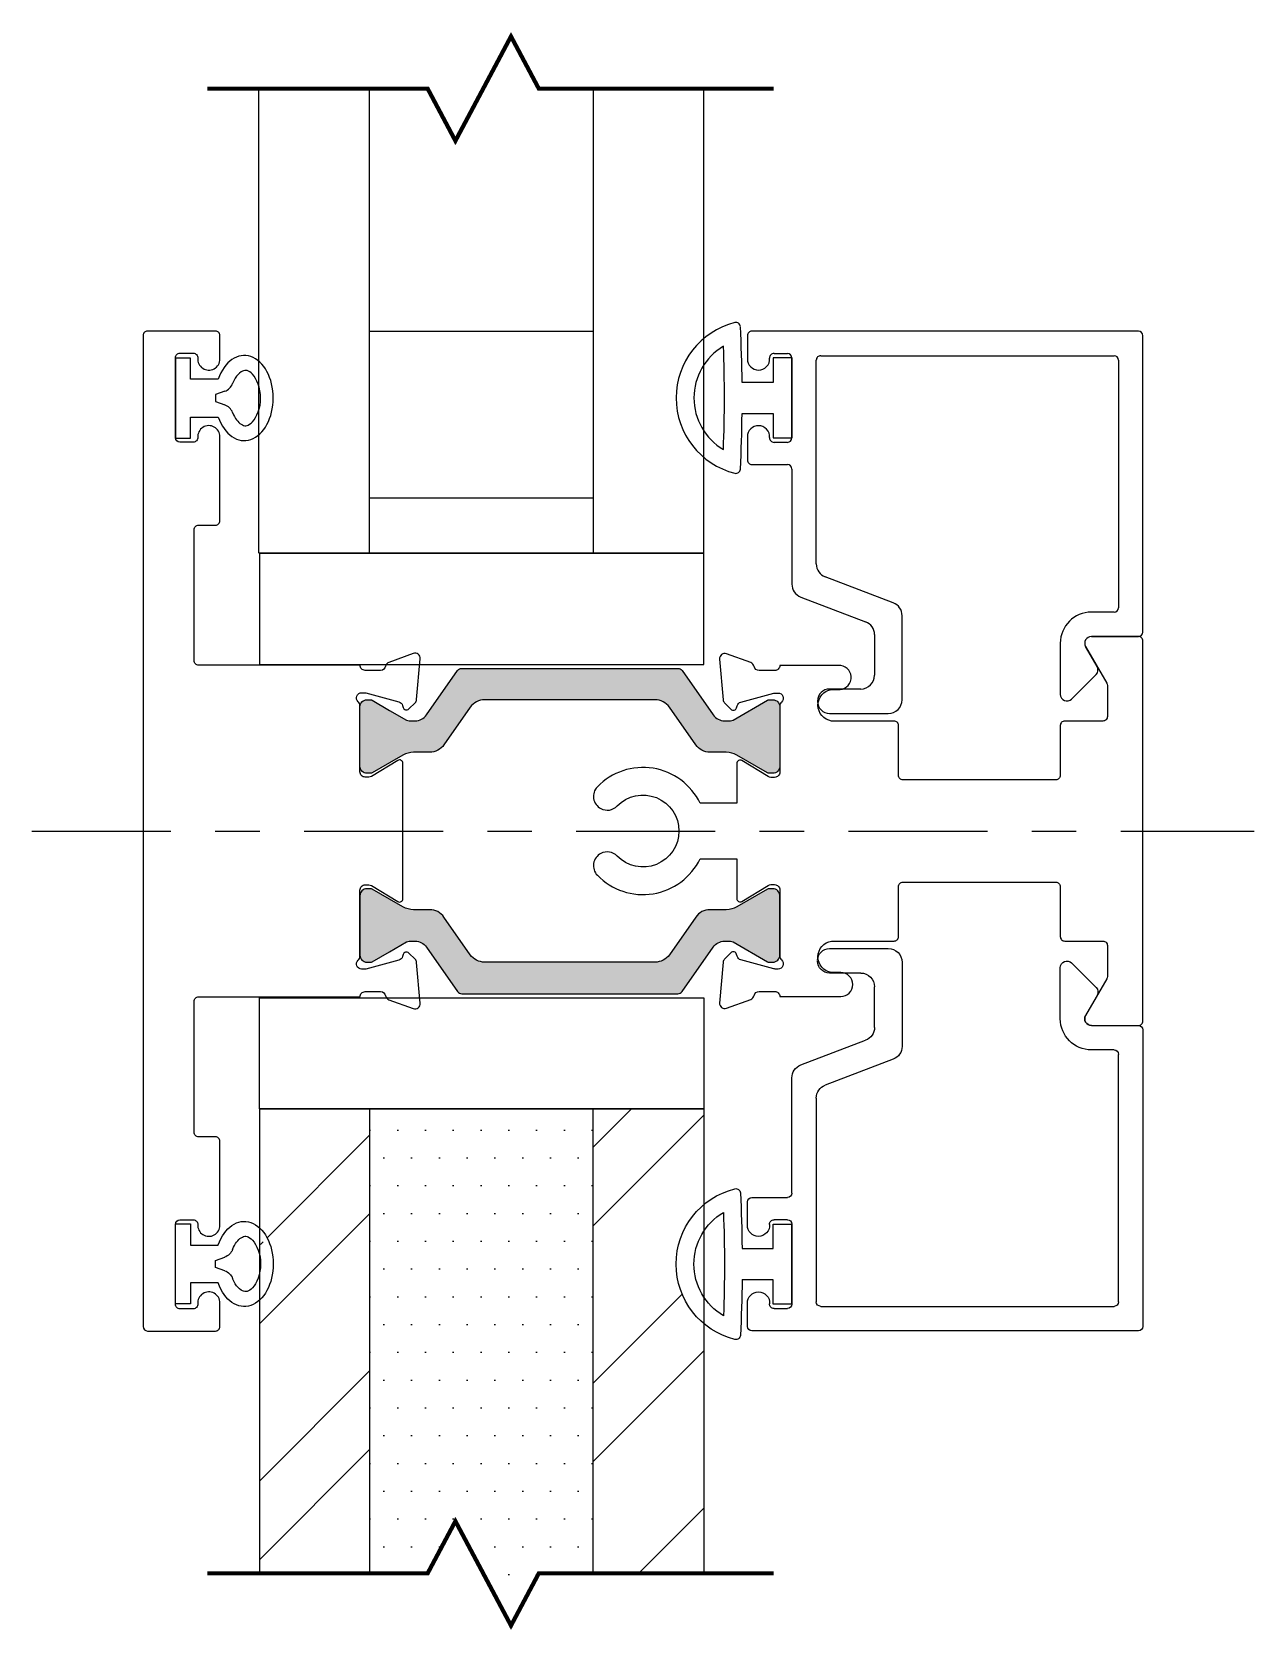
# Model space of a CAD drawing. Extents: x -82 to 113, y -82 to 93.
# Drawn here: x 15.365 to 18.115, y 25.468 to 29.064 of the extents above; entities that cross this region are included whole.
import ezdxf

# ---------------------------------------------------------------- set-up
doc = ezdxf.new("R2010")
doc.units = 0
doc.header["$MEASUREMENT"] = 0
doc.linetypes.add('CENTER', pattern=[2, 1.25, -0.25, 0.25, -0.25])
doc.layers.get('0').update_dxf_attribs({"linetype": 'CONTINUOUS'})
for name, color, linetype in [('1', 7, 'CONTINUOUS'), ('Ballons', 7, 'CONTINUOUS'), ('CENTERLINES', 40, 'CENTER'), ('FRAME', 1, 'CONTINUOUS'), ('GLASS', 7, 'CONTINUOUS'), ('INERTIA', 7, 'CONTINUOUS'), ('MISC', 7, 'CONTINUOUS'), ('PROFILE NUMBER', 150, 'CONTINUOUS'), ('SEAL', 7, 'CONTINUOUS'), ('VENT', 5, 'CONTINUOUS')]:
    doc.layers.add(name, color=color, linetype=linetype)
pattern_1 = [(45, (0, -50), (-0.265165, 0.265165), []), (45, (0.17678, -50), (-0.265165, 0.265165), [])]

# ---------------------------------------------------------------- blocks, each defined once
blk = doc.blocks.new('3914')
at = {"layer": 'MISC'}
h = blk.add_hatch(color=256, dxfattribs=at)
h.dxf.hatch_style = 1
h.paths.add_polyline_path([(0.4173, 0.361, 0.244698), (0.4076, 0.366), (-0.0785, 0.366, 0.244698), (-0.0882, 0.361), (-0.1579, 0.2614, -0.244698), (-0.1837, 0.2479), (-0.1969, 0.2479, -0.131652), (-0.2028, 0.2495), (-0.2801, 0.2941, 0.131652), (-0.284, 0.2952), (-0.2922, 0.2952, 0.415052), (-0.3079, 0.2794), (-0.3079, 0.1455, 0.413376), (-0.2922, 0.1298), (-0.284, 0.1298, 0.131652), (-0.2801, 0.1309), (-0.211, 0.1707, -0.131652), (-0.1874, 0.1771), (-0.151, 0.1771, 0.244698), (-0.1187, 0.1939), (-0.0595, 0.2784, -0.244698), (-0.0273, 0.2952), (0.3563, 0.2952, -0.244698), (0.3886, 0.2784), (0.4478, 0.1939, 0.244698), (0.48, 0.1771), (0.5165, 0.1771, -0.131652), (0.5401, 0.1707), (0.5701, 0.1535), (0.6092, 0.1309, 0.131652), (0.6131, 0.1298), (0.6212, 0.1298, 0.435515), (0.6369, 0.1467), (0.6369, 0.2806, 0.393228), (0.6212, 0.2952), (0.6131, 0.2952, 0.131652), (0.6092, 0.2941), (0.5701, 0.2715), (0.5319, 0.2495, -0.131652), (0.526, 0.2479), (0.5128, 0.2479, -0.244698), (0.487, 0.2614)])
h = blk.add_hatch(color=256, dxfattribs=at)
h.dxf.hatch_style = 1
h.paths.add_polyline_path([(0.487, -0.2613, -0.244698), (0.5128, -0.2479), (0.526, -0.2479, -0.131652), (0.5319, -0.2495), (0.5701, -0.2715), (0.6092, -0.2941, 0.131652), (0.6131, -0.2951), (0.6212, -0.2951, 0.435515), (0.6369, -0.2782), (0.6369, -0.1444, 0.393228), (0.6212, -0.1298), (0.6131, -0.1298, 0.131652), (0.6092, -0.1308), (0.5701, -0.1534), (0.5401, -0.1707, -0.131652), (0.5165, -0.177), (0.48, -0.177, 0.244698), (0.4478, -0.1938), (0.3886, -0.2783, -0.244698), (0.3563, -0.2951), (-0.0273, -0.2951, -0.244698), (-0.0595, -0.2783), (-0.1187, -0.1938, 0.244698), (-0.151, -0.177), (-0.1874, -0.177, -0.131652), (-0.211, -0.1707), (-0.2801, -0.1308, 0.131652), (-0.284, -0.1298), (-0.2922, -0.1298, 0.415052), (-0.3079, -0.1456), (-0.3079, -0.2794, 0.413376), (-0.2922, -0.2951), (-0.284, -0.2951, 0.131652), (-0.2801, -0.2941), (-0.2028, -0.2495, -0.131652), (-0.1969, -0.2479), (-0.1837, -0.2479, -0.244698), (-0.1579, -0.2613), (-0.0882, -0.361, 0.244698), (-0.0785, -0.366), (0.4076, -0.366, 0.244698), (0.4173, -0.361)])
at = {"color": 1}
blk.add_lwpolyline([(-0.1286, 0.0625, -0.52065), (0.1027, 0.0995, -0.498955), (0.095, 0.0505, -0.334263), (0.0582, 0.0563, 2.470836), (0.0582, -0.0563, -0.334263), (0.095, -0.0505, -0.498955), (0.1027, -0.0995, -0.52065), (-0.1286, -0.0625), (-0.2111, -0.0625), (-0.2111, -0.1517, -0.585524), (-0.2228, -0.1583), (-0.2817, -0.1224, 0.137872), (-0.2877, -0.1207), (-0.2963, -0.1207, 0.414214), (-0.3079, -0.1324), (-0.3079, -0.2816, -0.213422), (-0.3118, -0.2902, 0.6885), (-0.304, -0.3105), (-0.2978, -0.3105, 0.065543), (-0.2948, -0.3101), (-0.2202, -0.2901, 0.267949), (-0.212, -0.2819), (-0.2108, -0.2775, -0.57735), (-0.1978, -0.2741), (-0.1838, -0.2882, -0.176327), (-0.1804, -0.2954), (-0.1724, -0.387, -0.548619), (-0.1879, -0.3989), (-0.2426, -0.379, -0.263725), (-0.25, -0.3703, 0.359508), (-0.2614, -0.3609), (-0.2963, -0.3609, 0.414214), (-0.3079, -0.3725), (-0.445, -0.3725, -1), (-0.445, -0.3185), (-0.4243, -0.3185, 0.859155), (-0.4243, -0.2475), (-0.565, -0.2475, -0.414214), (-0.575, -0.2375), (-0.575, -0.125, 0.414214), (-0.585, -0.115), (-0.929, -0.115, 0.414214), (-0.939, -0.125), (-0.939, -0.2375, -0.414214), (-0.949, -0.2475), (-1.035, -0.2475, 0.414214), (-1.045, -0.2575), (-1.045, -0.3275, 0.131652), (-1.0437, -0.3325), (-0.996, -0.415, -0.57735), (-1.009, -0.4375), (-1.115, -0.4375, -0.414214), (-1.125, -0.4275), (-1.125, 0.4275, -0.414214), (-1.115, 0.4375), (-1.009, 0.4375, -0.57735), (-0.996, 0.415), (-1.0437, 0.3325, 0.131652), (-1.045, 0.3275), (-1.045, 0.2575, 0.414214), (-1.035, 0.2475), (-0.949, 0.2475, -0.414214), (-0.939, 0.2375), (-0.939, 0.125, 0.414214), (-0.929, 0.115), (-0.585, 0.115, 0.414214), (-0.575, 0.125), (-0.575, 0.2375, -0.414214), (-0.565, 0.2475), (-0.4243, 0.2475, 0.859155), (-0.4243, 0.3185), (-0.4381, 0.3185, -0.991888), (-0.445, 0.3725), (-0.3079, 0.3725, 0.414214), (-0.2963, 0.3609), (-0.2614, 0.3609, 0.359508), (-0.25, 0.3703, -0.263725), (-0.2426, 0.379), (-0.1879, 0.3989, -0.548619), (-0.1724, 0.387), (-0.1804, 0.2954, -0.176327), (-0.1838, 0.2882), (-0.1978, 0.2741, -0.57735), (-0.2108, 0.2775), (-0.212, 0.2819, 0.267949), (-0.2202, 0.2901), (-0.2948, 0.3101, 0.065543), (-0.2978, 0.3105), (-0.304, 0.3105, 0.6885), (-0.3118, 0.2902, -0.213422), (-0.3079, 0.2816), (-0.3079, 0.1324, 0.414214), (-0.2963, 0.1207), (-0.2877, 0.1207, 0.137872), (-0.2817, 0.1224), (-0.2228, 0.1583, -0.585524), (-0.2111, 0.1517), (-0.2111, 0.0625)], format="xyb", close=True, dxfattribs=at)
at = {"layer": '1'}
for points in [[(0.3886, 0.2784), (0.4478, 0.1939, 0.244698), (0.48, 0.1771), (0.5165, 0.1771, -0.131652), (0.5401, 0.1707), (0.5701, 0.1535), (0.6092, 0.1309, 0.131652), (0.6131, 0.1298), (0.6212, 0.1298, 0.414214), (0.637, 0.1456), (0.637, 0.1653), (0.637, 0.2597), (0.637, 0.2794, 0.414214), (0.6212, 0.2952), (0.6131, 0.2952, 0.131652), (0.6092, 0.2941), (0.5701, 0.2715), (0.5319, 0.2495, -0.131652), (0.526, 0.2479), (0.5128, 0.2479, -0.244698), (0.487, 0.2614), (0.4173, 0.361, 0.244698), (0.4076, 0.366), (-0.0785, 0.366, 0.244698), (-0.0882, 0.361), (-0.1579, 0.2614, -0.244698), (-0.1837, 0.2479), (-0.1969, 0.2479, -0.131652), (-0.2028, 0.2495), (-0.2801, 0.2941, 0.131652), (-0.284, 0.2952), (-0.2922, 0.2952, 0.414214), (-0.3079, 0.2794), (-0.3079, 0.2597), (-0.3079, 0.1653), (-0.3079, 0.1456, 0.414214), (-0.2922, 0.1298), (-0.284, 0.1298, 0.131652), (-0.2801, 0.1309), (-0.211, 0.1707, -0.131652), (-0.1874, 0.1771), (-0.151, 0.1771, 0.244698), (-0.1187, 0.1939), (-0.0595, 0.2784, -0.244698), (-0.0273, 0.2952), (0.3563, 0.2952, -0.244698)], [(0.3886, -0.2783), (0.4478, -0.1938, -0.244698), (0.48, -0.177), (0.5165, -0.177, 0.131652), (0.5401, -0.1707), (0.5701, -0.1534), (0.6092, -0.1308, -0.131652), (0.6131, -0.1298), (0.6212, -0.1298, -0.414214), (0.637, -0.1455), (0.637, -0.1652), (0.637, -0.2597), (0.637, -0.2794, -0.414214), (0.6212, -0.2951), (0.6131, -0.2951, -0.131652), (0.6092, -0.2941), (0.5701, -0.2715), (0.5319, -0.2495, 0.131652), (0.526, -0.2479), (0.5128, -0.2479, 0.244698), (0.487, -0.2613), (0.4173, -0.361, -0.244698), (0.4076, -0.366), (-0.0785, -0.366, -0.244698), (-0.0882, -0.361), (-0.1579, -0.2613, 0.244698), (-0.1837, -0.2479), (-0.1969, -0.2479, 0.131652), (-0.2028, -0.2495), (-0.2801, -0.2941, -0.131652), (-0.284, -0.2951), (-0.2922, -0.2951, -0.414214), (-0.3079, -0.2794), (-0.3079, -0.2597), (-0.3079, -0.1652), (-0.3079, -0.1455, -0.414214), (-0.2922, -0.1298), (-0.284, -0.1298, -0.131652), (-0.2801, -0.1308), (-0.211, -0.1707, 0.131652), (-0.1874, -0.177), (-0.151, -0.177, -0.244698), (-0.1187, -0.1938), (-0.0595, -0.2783, 0.244698), (-0.0273, -0.2951), (0.3563, -0.2951, 0.244698)]]:
    blk.add_lwpolyline(points, format="xyb", close=True, dxfattribs=at)
at = {"layer": 'INERTIA', "color": 1}
blk.add_lwpolyline([(0.5401, 0.1522, -0.585524), (0.5519, 0.1589), (0.6107, 0.123, 0.137872), (0.6168, 0.1213), (0.6253, 0.1213, 0.414214), (0.6369, 0.1329), (0.6369, 0.1365), (0.6369, 0.2821, -0.213422), (0.6408, 0.2908, 0.6885), (0.6331, 0.3111), (0.6269, 0.3111, 0.065543), (0.6238, 0.3107), (0.5492, 0.2907, 0.267949), (0.541, 0.2824), (0.5398, 0.2781, -0.57735), (0.5269, 0.2746), (0.5128, 0.2887, -0.176327), (0.5094, 0.2959), (0.5014, 0.3875, -0.548619), (0.517, 0.3994), (0.5716, 0.3795, -0.263725), (0.5791, 0.3708, 0.359508), (0.5905, 0.3614), (0.6253, 0.3614, 0.414214), (0.6369, 0.373), (1, 0.373, 0.414214), (1.01, 0.383), (1.01, 0.678, 0.414214), (1, 0.688), (0.9619, 0.688, -0.414214), (0.9519, 0.698), (0.9519, 0.887, -1.029004), (1.0019, 0.8856, 0.43106), (1.0119, 0.875), (1.0419, 0.875, 0.414091), (1.0519, 0.885), (1.052, 1.065, 0.414336), (1.042, 1.075), (1.0119, 1.075, 0.439579), (1.0019, 1.0642, -1.043857), (0.952, 1.062), (0.952, 1.115, -0.414214), (0.962, 1.125), (1.115, 1.125, -0.414214), (1.125, 1.115), (1.125, -1.115, -0.414213), (1.115, -1.125), (0.962, -1.125, -0.414214), (0.952, -1.115), (0.952, -1.062, -1.043857), (1.0019, -1.0641, 0.439579), (1.0119, -1.075), (1.042, -1.075, 0.414336), (1.052, -1.065), (1.0519, -0.885, 0.414091), (1.0419, -0.875), (1.0119, -0.875, 0.43106), (1.0019, -0.8855, -1.029004), (0.9519, -0.887), (0.9519, -0.698, -0.414214), (0.9619, -0.688), (1, -0.688, 0.414214), (1.01, -0.678), (1.01, -0.383, 0.414214), (1, -0.373), (0.6369, -0.373, 0.414214), (0.6253, -0.3614), (0.5905, -0.3614, 0.359508), (0.5791, -0.3708, -0.263725), (0.5716, -0.3795), (0.517, -0.3994, -0.548619), (0.5014, -0.3875), (0.5094, -0.2958, -0.176327), (0.5128, -0.2886), (0.5269, -0.2745, -0.57735), (0.5398, -0.278), (0.541, -0.2824, 0.267949), (0.5492, -0.2906), (0.6238, -0.3106, 0.065543), (0.6269, -0.311), (0.6331, -0.311, 0.6885), (0.6408, -0.2907, -0.213422), (0.6369, -0.2821), (0.6369, -0.1364), (0.6369, -0.1328, 0.414214), (0.6253, -0.1212), (0.6168, -0.1212, 0.137872), (0.6107, -0.1229), (0.5519, -0.1588, -0.585524), (0.5401, -0.1522)], format="xyb", close=True, dxfattribs=at)
blk = doc.blocks.new('25199')
at = {"layer": 'PROFILE NUMBER', "color": 5}
for p, q in [((-0.0152, 0.1107), (-0.0077, 0.09)), ((0.0077, 0.09), (0.0152, 0.1107)), ((-0.0077, 0.09), (0.0077, 0.09))]:
    blk.add_line(p, q, dxfattribs=at)
blk.add_lwpolyline([(-0.0427, 0.0963), (-0.0427, 0.0335), (-0.09, 0.0335), (-0.09, 0), (0.09, 0), (0.09, 0.0335), (0.0427, 0.0335), (0.0427, 0.0963)], dxfattribs=at)
for centre, start, end in [((-0.0434, 0.1005), 19.8289, 69.2012), ((0.0434, 0.1005), 110.7697, 160.1945)]:
    blk.add_arc(centre, 0.03, start, end, dxfattribs=at)
blk.add_ellipse((0, 0.1547), major_axis=(-0.0958, 0), ratio=0.680816, start_param=2.033109, end_param=7.391692, dxfattribs=at)
blk.add_open_spline([(0.0328, 0.1286), (0.0459, 0.1335), (0.0549, 0.1413), (0.0641, 0.1561), (0.064, 0.1608), (0.0494, 0.1791), (0.0304, 0.1895), (-0.0138, 0.1932), (-0.0371, 0.1863), (-0.0617, 0.1676), (-0.0632, 0.1604), (-0.0596, 0.1465), (-0.0504, 0.1353), (-0.0328, 0.1286)], degree=3, knots=[2.056982, 2.056982, 2.056982, 2.056982, 2.724403, 2.724403, 3.660137, 3.660137, 4.595871, 4.595871, 5.531605, 5.531605, 6.467339, 6.467339, 7.36772, 7.36772, 7.36772, 7.36772], dxfattribs=at)
blk = doc.blocks.new('25031')
for p, q in [((-0.035, 0.112), (-0.035, 0.042)), ((0.035, 0.042), (0.035, 0.112)), ((-0.035, 0.042), (-0.09, 0.042)), ((-0.09, 0.042), (-0.09, 0)), ((0.09, 0.042), (0.035, 0.042)), ((0.09, 0), (0.09, 0.042)), ((-0.09, 0), (0.09, 0))]:
    blk.add_line(p, q)
for centre, radius, start, end in [((0, 0.0856), 0.1748, 14.1622, 165.8685), ((0, 0.0856), 0.1348, 30.4808, 149.5259), ((0.0002, 3.2904), 3.1386, 267.8759, 269.9963), ((0.005, 3.0562), 2.9044, 269.9005, 272.1922), ((-0.1598, 0.1258), 0.01, 165.8685, 267.1063), ((0.0002, 3.2904), 3.1786, 267.1063, 269.3654), ((0.005, 3.0562), 2.9444, 270.5829, 273.0223), ((0.1598, 0.1259), 0.01, 273.0223, 14.1622)]:
    blk.add_arc(centre, radius, start, end)
blk = doc.blocks.new('3907_1in._Glass_Stop')
for p, q in [((0.6952, 0.173), (0.563, 0.173)), ((0.1504, 0.1406), (0.0954, 0.0856)), ((0.176, 0.015), (0.176, 0.13)), ((0.532, 0.142), (0.532, -0.047)), ((0.625, 0.118), (0.6952, 0.118)), ((0.594, -0.0043), (0.594, 0.087)), ((0.093, 0.0675), (0.119, 0.0225)), ((0.106, 0), (0, 0)), ((-0.01, -0.01), (-0.01, -0.677)), ((0.76, -0.0889), (0.614, -0.0333)), ((0.045, -0.622), (0.045, -0.065)), ((0.055, -0.055), (0.106, -0.055)), ((0.552, -0.076), (0.705, -0.1343)), ((0.78, -0.377), (0.78, -0.1179)), ((0.725, -0.1633), (0.725, -0.622)), ((0.87, -0.387), (0.79, -0.387)), ((0.88, -0.4495), (0.88, -0.397)), ((0.78, -0.627), (0.78, -0.447)), ((0.79, -0.437), (0.8201, -0.437)), ((0.715, -0.632), (0.055, -0.632)), ((0.8201, -0.637), (0.79, -0.637)), ((0.88, -0.677), (0.88, -0.6245)), ((0, -0.687), (0.87, -0.687))]:
    blk.add_line(p, q)
for centre, radius, start, end in [((0.161, 0.13), 0.015, 0, 135), ((0.563, 0.142), 0.031, 90, 180), ((0.6952, 0.146), 0.027, 360, 90), ((0.6952, 0.145), 0.027, 270, 360), ((0.625, 0.087), 0.031, 90, 180), ((0.106, 0.075), 0.015, 135, 210), ((0, -0.01), 0.01, 90, 180), ((0.106, 0.015), 0.015, 270, 30), ((0.106, 0.015), 0.07, 270, 360), ((0.625, -0.0043), 0.031, 180, 249.1565), ((0.055, -0.065), 0.01, 90, 180), ((0.563, -0.047), 0.031, 180, 249.1565), ((0.749, -0.1179), 0.031, 0, 69.1565), ((0.694, -0.1633), 0.031, 360, 69.1565), ((0.79, -0.377), 0.01, 180, 270), ((0.87, -0.397), 0.01, 360, 90), ((0.79, -0.447), 0.01, 90, 180), ((0.8201, -0.447), 0.01, 355.904, 90), ((0.855, -0.4495), 0.025, 175.904, 270), ((0.855, -0.4495), 0.025, 270, 0), ((0.855, -0.6245), 0.025, 90, 184.096), ((0.855, -0.6245), 0.025, 360, 90), ((0.055, -0.622), 0.01, 180, 270), ((0.715, -0.622), 0.01, 270, 0), ((0.79, -0.627), 0.01, 180, 270), ((0.8201, -0.627), 0.01, 270, 4.096), ((0, -0.677), 0.01, 180, 270), ((0.87, -0.677), 0.01, 270, 0)]:
    blk.add_arc(centre, radius, start, end)
at = {"layer": 'SEAL', "rotation": 90}
blk.add_blockref('25199', (2.167, -0.5367), dxfattribs=at)
at = {"layer": 'VENT', "rotation": 270}
blk.add_blockref('25031', (0.78, -0.537), dxfattribs=at)

msp = doc.modelspace()

# ---------------------------------------------------------------- hatches: boundary and pattern name
at = {"layer": 'MISC'}
h = msp.add_hatch(dxfattribs=at)
h.set_pattern_fill('ANSI32', color=256, style=0)
h.set_pattern_definition(pattern_1)
edge = h.paths.add_edge_path()
edge.add_line((16.1243, 26.6413), (15.8763, 26.6413))
edge.add_line((15.8763, 26.6413), (15.8763, 26.3739))
edge.add_ellipse((15.8423, 26.2921), major_axis=(0, 0.0958), ratio=0.680816, start_angle=211.4646, end_angle=328.5325, ccw=False)
edge.add_line((15.8763, 26.2104), (15.8763, 25.596))
edge.add_line((15.8763, 25.596), (16.1243, 25.596))
edge.add_line((16.1243, 25.596), (16.1243, 26.6413))
h = msp.add_hatch(dxfattribs=at)
h.set_pattern_fill('DOTS', color=256, style=0)
h.set_pattern_definition([(0, (1e-13, -45.53166), (0.03125, 0.0625), [0, -0.0625])])
h.paths.add_polyline_path([(16.1243, 26.6413), (16.6273, 26.6413), (16.6273, 25.596), (16.505, 25.596), (16.4425, 25.4785), (16.3174, 25.7134), (16.2549, 25.596), (16.1243, 25.596)])
h = msp.add_hatch(dxfattribs=at)
h.set_pattern_fill('ANSI32', color=256, style=0)
h.set_pattern_definition(pattern_1)
h.paths.add_polyline_path([(16.8763, 26.4255), (16.8763, 26.6413), (16.6273, 26.6413), (16.6273, 25.596), (16.8763, 25.596), (16.8763, 26.1581, -0.46521)])

# ---------------------------------------------------------------- linework, layer by layer
at = {"layer": 'Ballons'}
for points in [[(16.8763, 27.8913), (15.8763, 27.8913), (15.8763, 27.6413), (16.8763, 27.6413)], [(16.8763, 26.6413), (15.8763, 26.6413), (15.8763, 26.8913), (16.8763, 26.8913)]]:
    msp.add_lwpolyline(points, close=True, dxfattribs=at)
at = {"layer": 'CENTERLINES', "ltscale": 0.25}
msp.add_line((15.3645, 27.2663), (18.1145, 27.2663), dxfattribs=at)
at = {"layer": 'GLASS', "color": 7}
for p, q in [((15.8753, 27.8913), (15.8753, 28.9367)), ((16.1243, 27.8913), (16.1243, 28.9367)), ((16.6273, 28.9367), (16.6273, 27.8913)), ((16.8763, 27.8913), (16.8763, 28.9367))]:
    msp.add_line(p, q, dxfattribs=at)
at = {"layer": 'GLASS'}
for p, q in [((15.8763, 26.6413), (15.8763, 25.596)), ((16.1243, 26.6413), (16.1243, 25.596)), ((16.6273, 25.596), (16.6273, 26.6413)), ((16.8763, 26.6413), (16.8763, 25.596))]:
    msp.add_line(p, q, dxfattribs=at)
at = {"layer": 'GLASS', "color": 7, "const_width": 0.0094}
for points in [[(17.0334, 28.9367), (16.505, 28.9367), (16.4425, 29.0541), (16.3174, 28.8192), (16.2549, 28.9367), (15.759, 28.9367)], [(17.0334, 25.596), (16.505, 25.596), (16.4425, 25.4785), (16.3174, 25.7134), (16.2549, 25.596), (15.759, 25.596)]]:
    msp.add_lwpolyline(points, dxfattribs=at)
at = {"layer": 'INERTIA', "color": 7}
for p, q in [((16.1243, 28.3913), (16.6273, 28.3913)), ((16.1243, 28.0163), (16.6273, 28.0163)), ((15.8763, 27.8913), (16.8763, 27.8913)), ((15.8763, 26.6413), (16.8763, 26.6413))]:
    msp.add_line(p, q, dxfattribs=at)

# ---------------------------------------------------------------- block references
at = {"xscale": -1}
msp.add_blockref('3914', (16.7395, 27.2663), dxfattribs=at)
at = {"layer": 'FRAME', "rotation": 180}
msp.add_blockref('3907_1in._Glass_Stop', (17.8545, 27.7038), dxfattribs=at)
at = {"layer": 'FRAME', "xscale": -1}
msp.add_blockref('3907_1in._Glass_Stop', (17.8545, 26.8288), dxfattribs=at)

doc.saveas('drawing.dxf')
